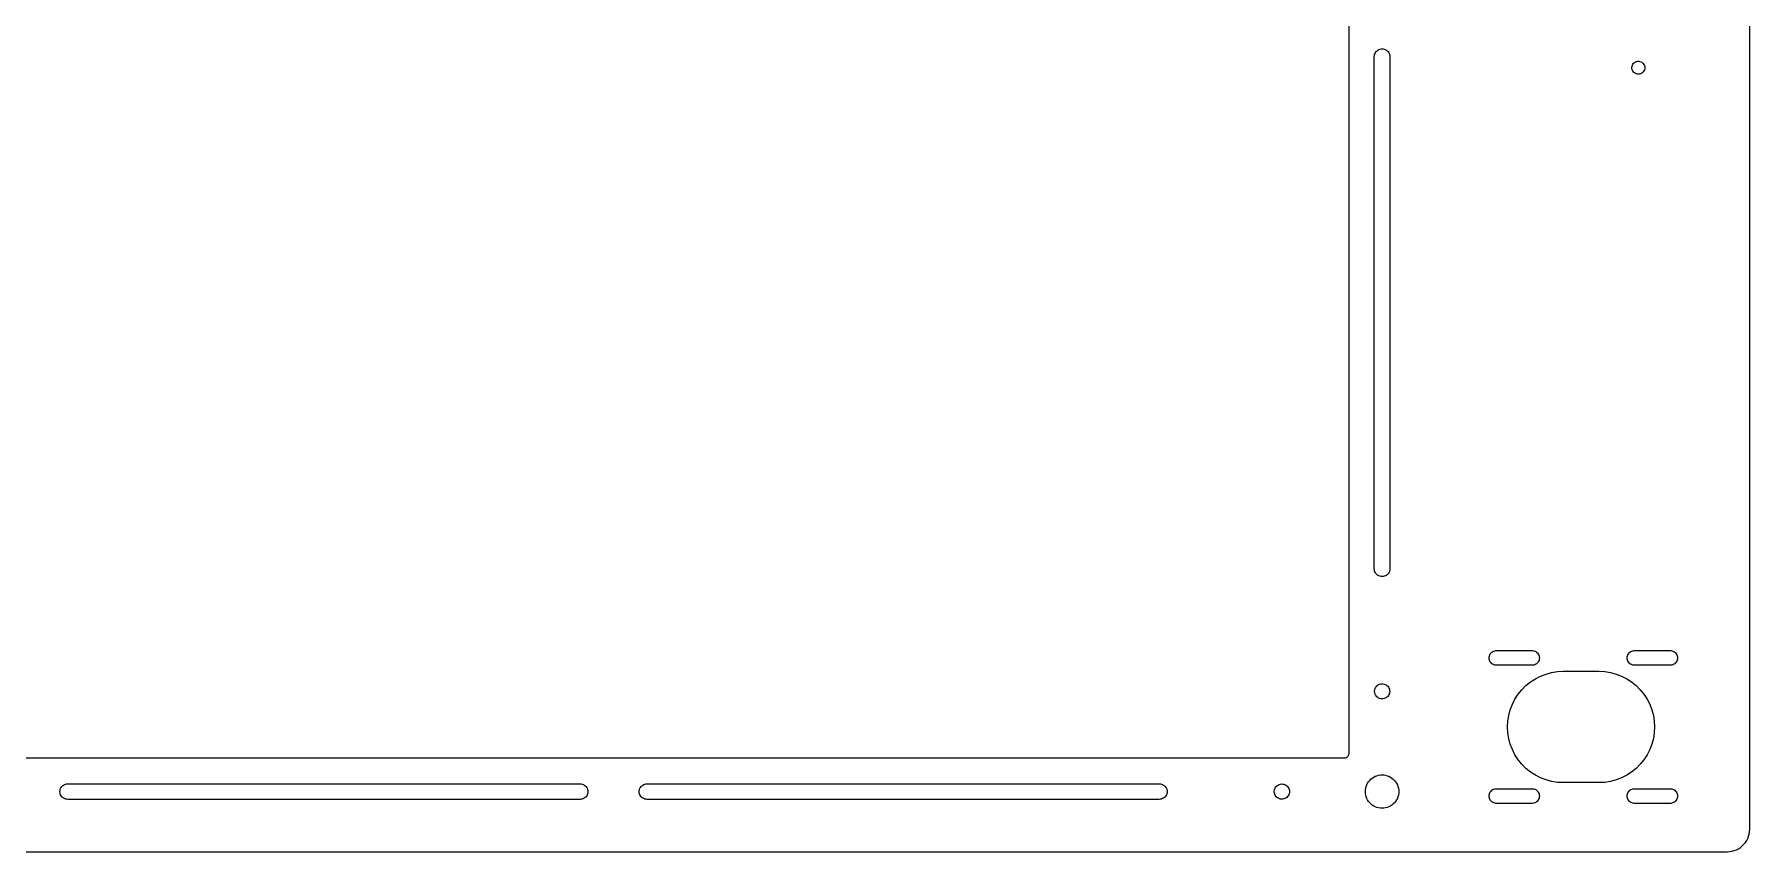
# Model space of a CAD drawing. Header units: metres. Extents: x -320 to 320, y -244 to 244.
# Drawn here: x -65 to 320, y -243.5 to -60 of the extents above; entities that cross this region are included whole.
import ezdxf

# ---------------------------------------------------------------- set-up
doc = ezdxf.new("R2010")
doc.units = ezdxf.units.M

msp = doc.modelspace()

# ---------------------------------------------------------------- linework, layer by layer
for p, q in [((320, -238.5), (320, 238.5)), ((230, 221.5), (230, -221.5)), ((235.75, -65), (235.768, -64.7509)), ((235.75, -180), (235.75, -65)), ((235.768, -64.7509), (235.821, -64.507)), ((235.821, -64.507), (235.908, -64.273)), ((235.908, -64.273), (236.028, -64.0539)), ((236.028, -64.0539), (236.177, -63.854)), ((236.177, -63.854), (236.354, -63.6774)), ((236.354, -63.6774), (236.554, -63.5278)), ((236.554, -63.5278), (236.773, -63.4081)), ((236.773, -63.4081), (237.007, -63.3209)), ((237.007, -63.3209), (237.251, -63.2678)), ((237.251, -63.2678), (237.5, -63.25)), ((237.5, -63.25), (237.749, -63.2678)), ((237.749, -63.2678), (237.993, -63.3209)), ((237.993, -63.3209), (238.227, -63.4081)), ((238.227, -63.4081), (238.446, -63.5278)), ((238.446, -63.5278), (238.646, -63.6774)), ((238.646, -63.6774), (238.823, -63.854)), ((238.823, -63.854), (238.972, -64.0539)), ((238.972, -64.0539), (239.092, -64.273)), ((239.092, -64.273), (239.179, -64.507)), ((239.179, -64.507), (239.232, -64.7509)), ((239.232, -64.7509), (239.25, -65)), ((239.25, -65), (239.25, -180)), ((293.555, -67.377), (293.597, -67.1346)), ((293.555, -67.623), (293.555, -67.377)), ((293.597, -67.8654), (293.555, -67.623)), ((293.597, -67.1346), (293.679, -66.9027)), ((293.679, -68.0973), (293.597, -67.8654)), ((293.679, -66.9027), (293.799, -66.688)), ((293.799, -68.312), (293.679, -68.0973)), ((293.799, -66.688), (293.953, -66.4967)), ((293.953, -68.5033), (293.799, -68.312)), ((293.953, -66.4967), (294.138, -66.3342)), ((294.138, -68.6658), (293.953, -68.5033)), ((294.138, -66.3342), (294.347, -66.2053)), ((294.347, -68.7947), (294.138, -68.6658)), ((294.347, -66.2053), (294.575, -66.1136)), ((294.575, -68.8864), (294.347, -68.7947)), ((294.575, -66.1136), (294.816, -66.0617)), ((294.816, -68.9382), (294.575, -68.8864)), ((294.816, -66.0617), (295.062, -66.0513)), ((295.062, -68.9487), (294.816, -68.9382)), ((295.062, -66.0513), (295.305, -66.0825)), ((295.305, -68.9174), (295.062, -68.9487)), ((295.305, -66.0825), (295.541, -66.1546)), ((295.541, -68.8454), (295.305, -68.9174)), ((295.541, -66.1546), (295.76, -66.2653)), ((295.76, -68.7347), (295.541, -68.8454)), ((295.76, -66.2653), (295.958, -66.4115)), ((295.958, -68.5885), (295.76, -68.7347)), ((295.958, -66.4115), (296.128, -66.5891)), ((296.128, -68.4109), (295.958, -68.5885)), ((296.128, -66.5891), (296.266, -66.7928)), ((296.266, -68.2072), (296.128, -68.4109)), ((296.266, -66.7928), (296.367, -67.0169)), ((296.367, -67.983), (296.266, -68.2072)), ((296.367, -67.0169), (296.429, -67.2549)), ((296.429, -67.745), (296.367, -67.983)), ((296.429, -67.2549), (296.45, -67.5)), ((296.45, -67.5), (296.429, -67.745)), ((235.768, -180.249), (235.75, -180)), ((235.821, -180.493), (235.768, -180.249)), ((235.908, -180.727), (235.821, -180.493)), ((236.028, -180.946), (235.908, -180.727)), ((236.177, -181.146), (236.028, -180.946)), ((238.972, -180.946), (238.823, -181.146)), ((239.092, -180.727), (238.972, -180.946)), ((239.179, -180.493), (239.092, -180.727)), ((239.232, -180.249), (239.179, -180.493)), ((239.25, -180), (239.232, -180.249)), ((236.354, -181.323), (236.177, -181.146)), ((236.554, -181.472), (236.354, -181.323)), ((236.773, -181.592), (236.554, -181.472)), ((237.007, -181.679), (236.773, -181.592)), ((237.251, -181.732), (237.007, -181.679)), ((237.5, -181.75), (237.251, -181.732)), ((237.749, -181.732), (237.5, -181.75)), ((237.993, -181.679), (237.749, -181.732)), ((238.227, -181.592), (237.993, -181.679)), ((238.446, -181.472), (238.227, -181.592)), ((238.646, -181.323), (238.446, -181.472)), ((238.823, -181.146), (238.646, -181.323)), ((261.5, -200), (261.518, -199.754)), ((261.518, -200.246), (261.5, -200)), ((261.518, -199.754), (261.573, -199.514)), ((261.573, -199.514), (261.663, -199.284)), ((261.663, -199.284), (261.787, -199.071)), ((261.787, -199.071), (261.94, -198.878)), ((261.94, -198.878), (262.121, -198.71)), ((262.121, -198.71), (262.325, -198.571)), ((262.325, -198.571), (262.547, -198.464)), ((262.547, -198.464), (262.783, -198.391)), ((262.783, -198.391), (263.027, -198.355)), ((263.027, -198.355), (271.273, -198.355)), ((271.273, -198.355), (271.517, -198.391)), ((271.517, -198.391), (271.753, -198.464)), ((271.753, -198.464), (271.975, -198.571)), ((271.975, -198.571), (272.179, -198.71)), ((272.179, -198.71), (272.36, -198.878)), ((272.36, -198.878), (272.513, -199.071)), ((272.513, -199.071), (272.637, -199.284)), ((272.637, -199.284), (272.727, -199.514)), ((272.727, -199.514), (272.782, -199.754)), ((272.782, -199.754), (272.8, -200)), ((272.8, -200), (272.782, -200.246)), ((292.5, -200), (292.518, -199.754)), ((292.518, -200.246), (292.5, -200)), ((292.518, -199.754), (292.573, -199.514)), ((292.573, -199.514), (292.663, -199.284)), ((292.663, -199.284), (292.787, -199.071)), ((292.787, -199.071), (292.94, -198.878)), ((292.94, -198.878), (293.121, -198.71)), ((293.121, -198.71), (293.325, -198.571)), ((293.325, -198.571), (293.547, -198.464)), ((293.547, -198.464), (293.783, -198.391)), ((293.783, -198.391), (294.027, -198.355)), ((294.027, -198.355), (302.273, -198.355)), ((302.273, -198.355), (302.517, -198.391)), ((302.517, -198.391), (302.753, -198.464)), ((302.753, -198.464), (302.975, -198.571)), ((302.975, -198.571), (303.179, -198.71)), ((303.179, -198.71), (303.36, -198.878)), ((303.36, -198.878), (303.513, -199.071)), ((303.513, -199.071), (303.637, -199.284)), ((303.637, -199.284), (303.727, -199.514)), ((303.727, -199.514), (303.782, -199.754)), ((303.782, -199.754), (303.8, -200)), ((303.8, -200), (303.782, -200.246)), ((261.573, -200.486), (261.518, -200.246)), ((261.663, -200.716), (261.573, -200.486)), ((261.787, -200.929), (261.663, -200.716)), ((261.94, -201.122), (261.787, -200.929)), ((262.121, -201.29), (261.94, -201.122)), ((262.325, -201.429), (262.121, -201.29)), ((262.547, -201.536), (262.325, -201.429)), ((262.783, -201.609), (262.547, -201.536)), ((263.027, -201.645), (262.783, -201.609)), ((271.273, -201.645), (263.027, -201.645)), ((271.517, -201.609), (271.273, -201.645)), ((271.753, -201.536), (271.517, -201.609)), ((271.975, -201.429), (271.753, -201.536)), ((272.179, -201.29), (271.975, -201.429)), ((272.36, -201.122), (272.179, -201.29)), ((272.513, -200.929), (272.36, -201.122)), ((272.637, -200.716), (272.513, -200.929)), ((272.727, -200.486), (272.637, -200.716)), ((272.782, -200.246), (272.727, -200.486)), ((273.066, -204.081), (274.287, -203.612)), ((274.287, -203.612), (275.551, -203.273)), ((275.551, -203.273), (276.843, -203.068)), ((276.843, -203.068), (278.15, -203)), ((278.15, -203), (286.15, -203)), ((286.15, -203), (287.457, -203.068)), ((287.457, -203.068), (288.749, -203.273)), ((288.749, -203.273), (290.013, -203.612)), ((290.013, -203.612), (291.234, -204.081)), ((292.573, -200.486), (292.518, -200.246)), ((292.663, -200.716), (292.573, -200.486)), ((292.787, -200.929), (292.663, -200.716)), ((292.94, -201.122), (292.787, -200.929)), ((293.121, -201.29), (292.94, -201.122)), ((293.325, -201.429), (293.121, -201.29)), ((293.547, -201.536), (293.325, -201.429)), ((293.783, -201.609), (293.547, -201.536)), ((294.027, -201.645), (293.783, -201.609)), ((302.273, -201.645), (294.027, -201.645)), ((302.517, -201.609), (302.273, -201.645)), ((302.753, -201.536), (302.517, -201.609)), ((302.975, -201.429), (302.753, -201.536)), ((303.179, -201.29), (302.975, -201.429)), ((303.36, -201.122), (303.179, -201.29)), ((303.513, -200.929), (303.36, -201.122)), ((303.637, -200.716), (303.513, -200.929)), ((303.727, -200.486), (303.637, -200.716)), ((303.782, -200.246), (303.727, -200.486)), ((235.805, -207.376), (235.841, -207.13)), ((235.805, -207.624), (235.805, -207.376)), ((235.841, -207.87), (235.805, -207.624)), ((235.841, -207.13), (235.912, -206.893)), ((235.912, -208.107), (235.841, -207.87)), ((235.912, -206.893), (236.018, -206.668)), ((236.018, -206.668), (236.154, -206.461)), ((236.154, -206.461), (236.32, -206.276)), ((236.32, -206.276), (236.511, -206.117)), ((236.511, -206.117), (236.723, -205.988)), ((236.723, -205.988), (236.951, -205.891)), ((236.951, -205.891), (237.191, -205.828)), ((237.191, -205.828), (237.438, -205.801)), ((237.438, -205.801), (237.686, -205.81)), ((237.686, -205.81), (237.93, -205.855)), ((237.93, -205.855), (238.165, -205.935)), ((238.165, -205.935), (238.386, -206.049)), ((238.386, -206.049), (238.587, -206.193)), ((238.587, -206.193), (238.766, -206.366)), ((238.766, -206.366), (238.918, -206.562)), ((238.918, -206.562), (239.039, -206.778)), ((239.039, -206.778), (239.128, -207.01)), ((239.128, -207.01), (239.182, -207.252)), ((239.182, -207.748), (239.128, -207.99)), ((239.182, -207.252), (239.2, -207.5)), ((239.2, -207.5), (239.182, -207.748)), ((268.037, -208.153), (268.861, -207.136)), ((268.861, -207.136), (269.786, -206.211)), ((269.786, -206.211), (270.803, -205.387)), ((270.803, -205.387), (271.9, -204.675)), ((271.9, -204.675), (273.066, -204.081)), ((291.234, -204.081), (292.4, -204.675)), ((292.4, -204.675), (293.497, -205.387)), ((293.497, -205.387), (294.514, -206.211)), ((294.514, -206.211), (295.439, -207.136)), ((295.439, -207.136), (296.263, -208.153)), ((236.018, -208.332), (235.912, -208.107)), ((236.154, -208.539), (236.018, -208.332)), ((236.32, -208.724), (236.154, -208.539)), ((236.511, -208.883), (236.32, -208.724)), ((236.723, -209.012), (236.511, -208.883)), ((236.951, -209.109), (236.723, -209.012)), ((237.191, -209.172), (236.951, -209.109)), ((237.438, -209.199), (237.191, -209.172)), ((237.686, -209.19), (237.438, -209.199)), ((237.93, -209.145), (237.686, -209.19)), ((238.165, -209.065), (237.93, -209.145)), ((238.386, -208.951), (238.165, -209.065)), ((238.587, -208.807), (238.386, -208.951)), ((238.766, -208.634), (238.587, -208.807)), ((238.918, -208.438), (238.766, -208.634)), ((239.039, -208.222), (238.918, -208.438)), ((239.128, -207.99), (239.039, -208.222)), ((265.923, -212.901), (266.262, -211.637)), ((266.262, -211.637), (266.731, -210.416)), ((266.731, -210.416), (267.325, -209.25)), ((267.325, -209.25), (268.037, -208.153)), ((296.263, -208.153), (296.975, -209.25)), ((296.975, -209.25), (297.569, -210.416)), ((297.569, -210.416), (298.038, -211.637)), ((298.038, -211.637), (298.377, -212.901)), ((265.65, -215.5), (265.718, -214.193)), ((265.718, -216.807), (265.65, -215.5)), ((265.718, -214.193), (265.923, -212.901)), ((298.377, -212.901), (298.582, -214.193)), ((298.582, -214.193), (298.65, -215.5)), ((298.65, -215.5), (298.582, -216.807)), ((265.923, -218.099), (265.718, -216.807)), ((266.262, -219.363), (265.923, -218.099)), ((266.731, -220.584), (266.262, -219.363)), ((298.038, -219.363), (297.569, -220.584)), ((298.377, -218.099), (298.038, -219.363)), ((298.582, -216.807), (298.377, -218.099)), ((229, -222.5), (-229, -222.5)), ((229.223, -222.475), (229, -222.5)), ((229.434, -222.401), (229.223, -222.475)), ((229.623, -222.282), (229.434, -222.401)), ((229.782, -222.123), (229.623, -222.282)), ((229.901, -221.934), (229.782, -222.123)), ((229.975, -221.723), (229.901, -221.934)), ((230, -221.5), (229.975, -221.723)), ((267.325, -221.75), (266.731, -220.584)), ((268.037, -222.847), (267.325, -221.75)), ((268.861, -223.864), (268.037, -222.847)), ((296.263, -222.847), (295.439, -223.864)), ((296.975, -221.75), (296.263, -222.847)), ((297.569, -220.584), (296.975, -221.75)), ((234.991, -227.213), (235.296, -226.966)), ((235.296, -226.966), (235.625, -226.752)), ((235.625, -226.752), (235.975, -226.574)), ((235.975, -226.574), (236.341, -226.434)), ((236.341, -226.434), (236.72, -226.332)), ((236.72, -226.332), (237.108, -226.271)), ((237.108, -226.271), (237.5, -226.25)), ((237.5, -226.25), (237.892, -226.271)), ((237.892, -226.271), (238.28, -226.332)), ((238.28, -226.332), (238.659, -226.434)), ((238.659, -226.434), (239.025, -226.574)), ((239.025, -226.574), (239.375, -226.752)), ((239.375, -226.752), (239.704, -226.966)), ((239.704, -226.966), (240.009, -227.213)), ((269.786, -224.789), (268.861, -223.864)), ((270.803, -225.613), (269.786, -224.789)), ((271.9, -226.325), (270.803, -225.613)), ((273.066, -226.919), (271.9, -226.325)), ((274.287, -227.388), (273.066, -226.919)), ((291.234, -226.919), (290.013, -227.388)), ((292.4, -226.325), (291.234, -226.919)), ((293.497, -225.613), (292.4, -226.325)), ((294.514, -224.789), (293.497, -225.613)), ((295.439, -223.864), (294.514, -224.789)), ((-59.25, -230), (-59.2322, -229.751)), ((-59.2322, -230.249), (-59.25, -230)), ((-59.2322, -229.751), (-59.1791, -229.507)), ((-59.1791, -230.493), (-59.2322, -230.249)), ((-59.1791, -229.507), (-59.0918, -229.273)), ((-59.0918, -230.727), (-59.1791, -230.493)), ((-59.0918, -229.273), (-58.9722, -229.054)), ((-58.9722, -230.946), (-59.0918, -230.727)), ((-58.9722, -229.054), (-58.8226, -228.854)), ((-58.8226, -231.146), (-58.9722, -230.946)), ((-58.8226, -228.854), (-58.646, -228.677)), ((-58.646, -228.677), (-58.4461, -228.528)), ((-58.4461, -228.528), (-58.227, -228.408)), ((-58.227, -228.408), (-57.993, -228.321)), ((-57.993, -228.321), (-57.749, -228.268)), ((-57.749, -228.268), (-57.5, -228.25)), ((-57.5, -228.25), (57.5, -228.25)), ((57.5, -228.25), (57.749, -228.268)), ((57.749, -228.268), (57.993, -228.321)), ((57.993, -228.321), (58.227, -228.408)), ((58.227, -228.408), (58.4461, -228.528)), ((58.4461, -228.528), (58.646, -228.677)), ((58.646, -228.677), (58.8226, -228.854)), ((58.8226, -228.854), (58.9722, -229.054)), ((58.9722, -230.946), (58.8226, -231.146)), ((58.9722, -229.054), (59.0918, -229.273)), ((59.0918, -230.727), (58.9722, -230.946)), ((59.0918, -229.273), (59.1791, -229.507)), ((59.1791, -230.493), (59.0918, -230.727)), ((59.1791, -229.507), (59.2322, -229.751)), ((59.2322, -230.249), (59.1791, -230.493)), ((59.2322, -229.751), (59.25, -230)), ((59.25, -230), (59.2322, -230.249)), ((70.75, -230), (70.7678, -229.751)), ((70.7678, -230.249), (70.75, -230)), ((70.7678, -229.751), (70.8209, -229.507)), ((70.8209, -230.493), (70.7678, -230.249)), ((70.8209, -229.507), (70.9081, -229.273)), ((70.9081, -230.727), (70.8209, -230.493)), ((70.9081, -229.273), (71.0278, -229.054)), ((71.0278, -230.946), (70.9081, -230.727)), ((71.0278, -229.054), (71.1774, -228.854)), ((71.1774, -231.146), (71.0278, -230.946)), ((71.1774, -228.854), (71.354, -228.677)), ((71.354, -228.677), (71.5539, -228.528)), ((71.5539, -228.528), (71.773, -228.408)), ((71.773, -228.408), (72.007, -228.321)), ((72.007, -228.321), (72.2509, -228.268)), ((72.2509, -228.268), (72.5, -228.25)), ((72.5, -228.25), (187.5, -228.25)), ((187.5, -228.25), (187.749, -228.268)), ((187.749, -228.268), (187.993, -228.321)), ((187.993, -228.321), (188.227, -228.408)), ((188.227, -228.408), (188.446, -228.528)), ((188.446, -228.528), (188.646, -228.677)), ((188.646, -228.677), (188.823, -228.854)), ((188.823, -228.854), (188.972, -229.054)), ((188.972, -230.946), (188.823, -231.146)), ((188.972, -229.054), (189.092, -229.273)), ((189.092, -230.727), (188.972, -230.946)), ((189.092, -229.273), (189.179, -229.507)), ((189.179, -230.493), (189.092, -230.727)), ((189.179, -229.507), (189.232, -229.751)), ((189.232, -230.249), (189.179, -230.493)), ((189.232, -229.751), (189.25, -230)), ((189.25, -230), (189.232, -230.249)), ((213.305, -229.876), (213.341, -229.63)), ((213.305, -230.124), (213.305, -229.876)), ((213.341, -230.37), (213.305, -230.124)), ((213.341, -229.63), (213.412, -229.393)), ((213.412, -230.607), (213.341, -230.37)), ((213.412, -229.393), (213.518, -229.168)), ((213.518, -230.832), (213.412, -230.607)), ((213.518, -229.168), (213.654, -228.961)), ((213.654, -231.039), (213.518, -230.832)), ((213.654, -228.961), (213.82, -228.776)), ((213.82, -228.776), (214.011, -228.617)), ((214.011, -228.617), (214.223, -228.488)), ((214.223, -228.488), (214.451, -228.391)), ((214.451, -228.391), (214.691, -228.328)), ((214.691, -228.328), (214.938, -228.301)), ((214.938, -228.301), (215.186, -228.31)), ((215.186, -228.31), (215.43, -228.355)), ((215.43, -228.355), (215.665, -228.435)), ((215.665, -228.435), (215.886, -228.549)), ((215.886, -228.549), (216.087, -228.693)), ((216.087, -228.693), (216.266, -228.866)), ((216.266, -228.866), (216.418, -229.062)), ((216.418, -230.938), (216.266, -231.134)), ((216.418, -229.062), (216.539, -229.278)), ((216.539, -230.722), (216.418, -230.938)), ((216.539, -229.278), (216.628, -229.51)), ((216.628, -230.49), (216.539, -230.722)), ((216.628, -229.51), (216.682, -229.752)), ((216.682, -230.248), (216.628, -230.49)), ((216.682, -229.752), (216.7, -230)), ((216.7, -230), (216.682, -230.248)), ((233.75, -230), (233.771, -229.608)), ((233.771, -230.392), (233.75, -230)), ((233.771, -229.608), (233.832, -229.22)), ((233.832, -230.78), (233.771, -230.392)), ((233.832, -229.22), (233.934, -228.841)), ((233.934, -231.159), (233.832, -230.78)), ((233.934, -228.841), (234.074, -228.475)), ((234.074, -228.475), (234.252, -228.125)), ((234.252, -228.125), (234.466, -227.796)), ((234.466, -227.796), (234.713, -227.491)), ((234.713, -227.491), (234.991, -227.213)), ((240.009, -227.213), (240.287, -227.491)), ((240.287, -227.491), (240.534, -227.796)), ((240.534, -227.796), (240.748, -228.125)), ((240.748, -228.125), (240.926, -228.475)), ((240.926, -228.475), (241.066, -228.841)), ((241.066, -228.841), (241.168, -229.22)), ((241.168, -230.78), (241.066, -231.159)), ((241.168, -229.22), (241.229, -229.608)), ((241.229, -230.392), (241.168, -230.78)), ((241.229, -229.608), (241.25, -230)), ((241.25, -230), (241.229, -230.392)), ((261.5, -231), (261.518, -230.754)), ((261.518, -231.246), (261.5, -231)), ((261.518, -230.754), (261.573, -230.514)), ((261.573, -230.514), (261.663, -230.284)), ((261.663, -230.284), (261.787, -230.071)), ((261.787, -230.071), (261.94, -229.878)), ((261.94, -229.878), (262.121, -229.71)), ((262.121, -229.71), (262.325, -229.571)), ((262.325, -229.571), (262.547, -229.464)), ((262.547, -229.464), (262.783, -229.391)), ((262.783, -229.391), (263.027, -229.355)), ((263.027, -229.355), (271.273, -229.355)), ((271.273, -229.355), (271.517, -229.391)), ((271.517, -229.391), (271.753, -229.464)), ((271.753, -229.464), (271.975, -229.571)), ((271.975, -229.571), (272.179, -229.71)), ((272.179, -229.71), (272.36, -229.878)), ((272.36, -229.878), (272.513, -230.071)), ((272.513, -230.071), (272.637, -230.284)), ((272.637, -230.284), (272.727, -230.514)), ((272.727, -230.514), (272.782, -230.754)), ((272.782, -230.754), (272.8, -231)), ((272.8, -231), (272.782, -231.246)), ((275.551, -227.727), (274.287, -227.388)), ((276.843, -227.932), (275.551, -227.727)), ((278.15, -228), (276.843, -227.932)), ((286.15, -228), (278.15, -228)), ((287.457, -227.932), (286.15, -228)), ((288.749, -227.727), (287.457, -227.932)), ((290.013, -227.388), (288.749, -227.727)), ((292.5, -231), (292.518, -230.754)), ((292.518, -231.246), (292.5, -231)), ((292.518, -230.754), (292.573, -230.514)), ((292.573, -230.514), (292.663, -230.284)), ((292.663, -230.284), (292.787, -230.071)), ((292.787, -230.071), (292.94, -229.878)), ((292.94, -229.878), (293.121, -229.71)), ((293.121, -229.71), (293.325, -229.571)), ((293.325, -229.571), (293.547, -229.464)), ((293.547, -229.464), (293.783, -229.391)), ((293.783, -229.391), (294.027, -229.355)), ((294.027, -229.355), (302.273, -229.355)), ((302.273, -229.355), (302.517, -229.391)), ((302.517, -229.391), (302.753, -229.464)), ((302.753, -229.464), (302.975, -229.571)), ((302.975, -229.571), (303.179, -229.71)), ((303.179, -229.71), (303.36, -229.878)), ((303.36, -229.878), (303.513, -230.071)), ((303.513, -230.071), (303.637, -230.284)), ((303.637, -230.284), (303.727, -230.514)), ((303.727, -230.514), (303.782, -230.754)), ((303.782, -230.754), (303.8, -231)), ((303.8, -231), (303.782, -231.246)), ((-58.646, -231.323), (-58.8226, -231.146)), ((-58.4461, -231.472), (-58.646, -231.323)), ((-58.227, -231.592), (-58.4461, -231.472)), ((-57.993, -231.679), (-58.227, -231.592)), ((-57.749, -231.732), (-57.993, -231.679)), ((-57.5, -231.75), (-57.749, -231.732)), ((57.5, -231.75), (-57.5, -231.75)), ((57.749, -231.732), (57.5, -231.75)), ((57.993, -231.679), (57.749, -231.732)), ((58.227, -231.592), (57.993, -231.679)), ((58.4461, -231.472), (58.227, -231.592)), ((58.646, -231.323), (58.4461, -231.472)), ((58.8226, -231.146), (58.646, -231.323)), ((71.354, -231.323), (71.1774, -231.146)), ((71.5539, -231.472), (71.354, -231.323)), ((71.773, -231.592), (71.5539, -231.472)), ((72.007, -231.679), (71.773, -231.592)), ((72.2509, -231.732), (72.007, -231.679)), ((72.5, -231.75), (72.2509, -231.732)), ((187.5, -231.75), (72.5, -231.75)), ((187.749, -231.732), (187.5, -231.75)), ((187.993, -231.679), (187.749, -231.732)), ((188.227, -231.592), (187.993, -231.679)), ((188.446, -231.472), (188.227, -231.592)), ((188.646, -231.323), (188.446, -231.472)), ((188.823, -231.146), (188.646, -231.323)), ((213.82, -231.224), (213.654, -231.039)), ((214.011, -231.383), (213.82, -231.224)), ((214.223, -231.512), (214.011, -231.383)), ((214.451, -231.609), (214.223, -231.512)), ((214.691, -231.672), (214.451, -231.609)), ((214.938, -231.699), (214.691, -231.672)), ((215.186, -231.69), (214.938, -231.699)), ((215.43, -231.645), (215.186, -231.69)), ((215.665, -231.565), (215.43, -231.645)), ((215.886, -231.451), (215.665, -231.565)), ((216.087, -231.307), (215.886, -231.451)), ((216.266, -231.134), (216.087, -231.307)), ((234.074, -231.525), (233.934, -231.159)), ((234.252, -231.875), (234.074, -231.525)), ((234.466, -232.204), (234.252, -231.875)), ((234.713, -232.509), (234.466, -232.204)), ((234.991, -232.787), (234.713, -232.509)), ((235.296, -233.034), (234.991, -232.787)), ((235.625, -233.248), (235.296, -233.034)), ((235.975, -233.426), (235.625, -233.248)), ((236.341, -233.566), (235.975, -233.426)), ((236.72, -233.668), (236.341, -233.566)), ((237.108, -233.729), (236.72, -233.668)), ((237.5, -233.75), (237.108, -233.729)), ((237.892, -233.729), (237.5, -233.75)), ((238.28, -233.668), (237.892, -233.729)), ((238.659, -233.566), (238.28, -233.668)), ((239.025, -233.426), (238.659, -233.566)), ((239.375, -233.248), (239.025, -233.426)), ((239.704, -233.034), (239.375, -233.248)), ((240.009, -232.787), (239.704, -233.034)), ((240.287, -232.509), (240.009, -232.787)), ((240.534, -232.204), (240.287, -232.509)), ((240.748, -231.875), (240.534, -232.204)), ((240.926, -231.525), (240.748, -231.875)), ((241.066, -231.159), (240.926, -231.525)), ((261.573, -231.486), (261.518, -231.246)), ((261.663, -231.716), (261.573, -231.486)), ((261.787, -231.929), (261.663, -231.716)), ((261.94, -232.122), (261.787, -231.929)), ((262.121, -232.29), (261.94, -232.122)), ((262.325, -232.429), (262.121, -232.29)), ((262.547, -232.536), (262.325, -232.429)), ((262.783, -232.609), (262.547, -232.536)), ((263.027, -232.645), (262.783, -232.609)), ((271.273, -232.645), (263.027, -232.645)), ((271.517, -232.609), (271.273, -232.645)), ((271.753, -232.536), (271.517, -232.609)), ((271.975, -232.429), (271.753, -232.536)), ((272.179, -232.29), (271.975, -232.429)), ((272.36, -232.122), (272.179, -232.29)), ((272.513, -231.929), (272.36, -232.122)), ((272.637, -231.716), (272.513, -231.929)), ((272.727, -231.486), (272.637, -231.716)), ((272.782, -231.246), (272.727, -231.486)), ((292.573, -231.486), (292.518, -231.246)), ((292.663, -231.716), (292.573, -231.486)), ((292.787, -231.929), (292.663, -231.716)), ((292.94, -232.122), (292.787, -231.929)), ((293.121, -232.29), (292.94, -232.122)), ((293.325, -232.429), (293.121, -232.29)), ((293.547, -232.536), (293.325, -232.429)), ((293.783, -232.609), (293.547, -232.536)), ((294.027, -232.645), (293.783, -232.609)), ((302.273, -232.645), (294.027, -232.645)), ((302.517, -232.609), (302.273, -232.645)), ((302.753, -232.536), (302.517, -232.609)), ((302.975, -232.429), (302.753, -232.536)), ((303.179, -232.29), (302.975, -232.429)), ((303.36, -232.122), (303.179, -232.29)), ((303.513, -231.929), (303.36, -232.122)), ((303.637, -231.716), (303.513, -231.929)), ((303.727, -231.486), (303.637, -231.716)), ((303.782, -231.246), (303.727, -231.486)), ((319.973, -239.023), (320, -238.5)), ((317.5, -242.83), (317.939, -242.545)), ((317.939, -242.545), (318.346, -242.216)), ((318.346, -242.216), (318.716, -241.846)), ((318.716, -241.846), (319.045, -241.439)), ((319.045, -241.439), (319.33, -241)), ((319.33, -241), (319.568, -240.534)), ((319.568, -240.534), (319.755, -240.045)), ((319.755, -240.045), (319.891, -239.54)), ((319.891, -239.54), (319.973, -239.023)), ((-315, -243.5), (315, -243.5)), ((315, -243.5), (315.523, -243.473)), ((315.523, -243.473), (316.04, -243.391)), ((316.04, -243.391), (316.545, -243.255)), ((316.545, -243.255), (317.034, -243.068)), ((317.034, -243.068), (317.5, -242.83))]:
    msp.add_line(p, q)

doc.saveas('drawing.dxf')
